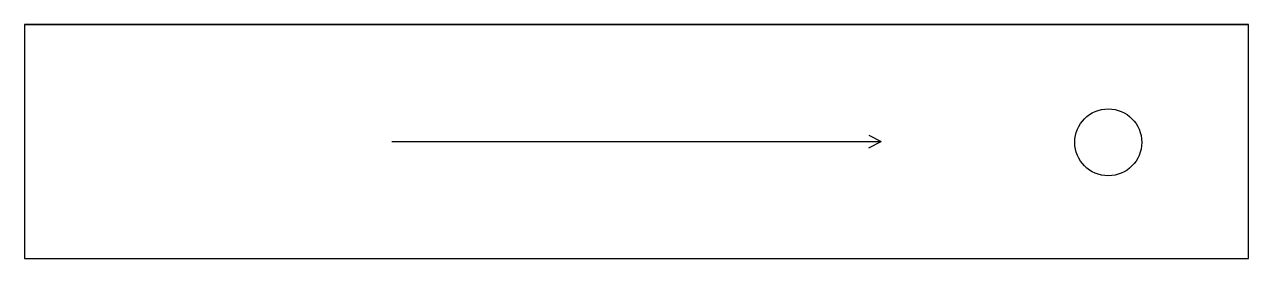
# Model space of a CAD drawing. Header units: millimetres. Extents: x 0 to 1462, y 0 to 280.
import ezdxf

# ---------------------------------------------------------------- set-up
doc = ezdxf.new("R2010")
doc.units = ezdxf.units.MM
for name, color, linetype in [('EDGE_BANDING', 7, 'Continuous'), ('GRAIN_DIRECTION', 3, 'Continuous'), ('INSIDE_THROUGH', 7, 'Continuous'), ('OUTSIDE_THROUGH', 7, 'Continuous')]:
    doc.layers.add(name, color=color, linetype=linetype)

msp = doc.modelspace()

# ---------------------------------------------------------------- linework, layer by layer
at = {"layer": 'EDGE_BANDING'}
for p, q in [((0, 280), (1462, 280)), ((0, 0), (1462, 0))]:
    msp.add_line(p, q, dxfattribs=at)
at = {"layer": 'GRAIN_DIRECTION'}
for p in [(1008.4, 147.5), (438.6, 140), (1008.4, 132.5)]:
    msp.add_line(p, (1023.4, 140), dxfattribs=at)
at = {"layer": 'INSIDE_THROUGH'}
msp.add_circle((1294.5, 139), 40, dxfattribs=at)
at = {"layer": 'OUTSIDE_THROUGH'}
msp.add_lwpolyline([(0, 0), (1462, 0), (1462, 280), (0, 280)], close=True, dxfattribs=at)

doc.saveas('drawing.dxf')
